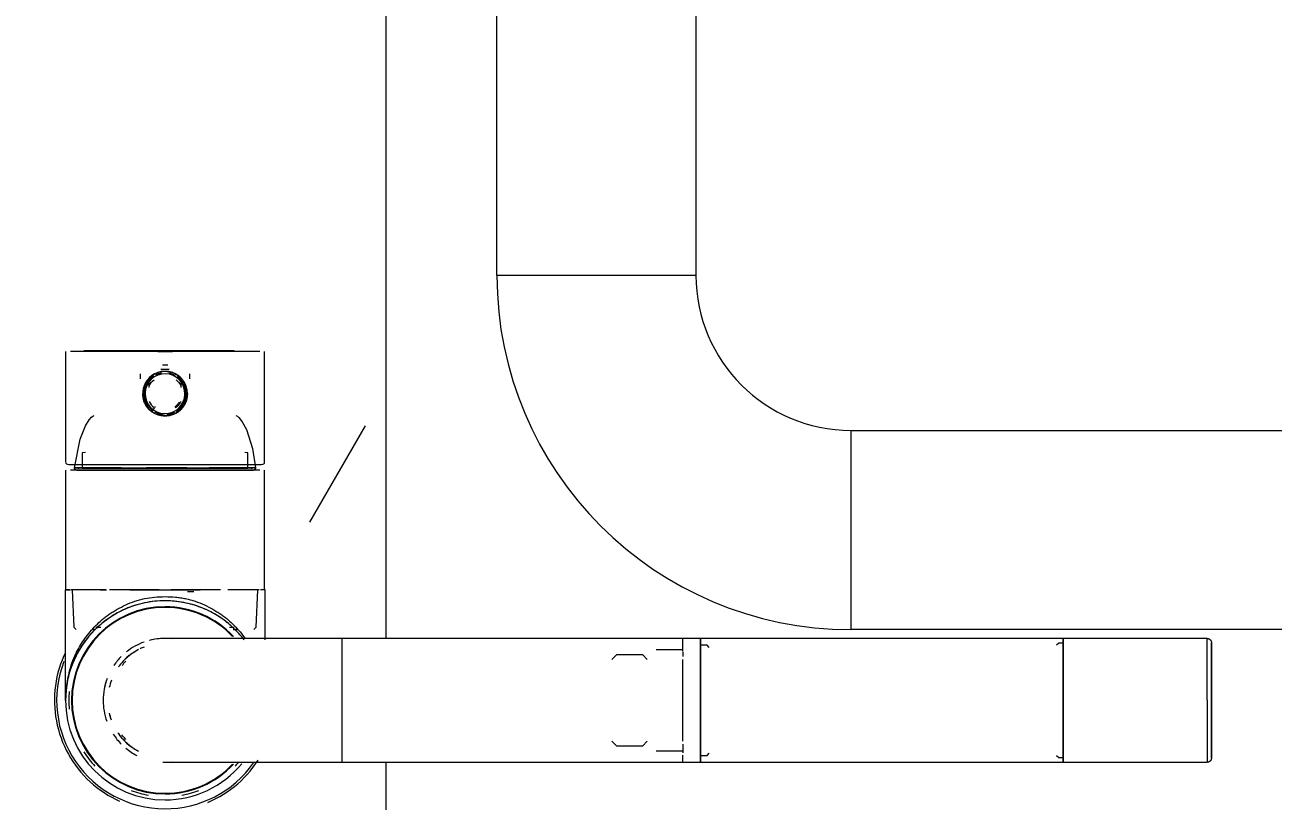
# Model space of a CAD drawing. Header units: millimetres. Extents: x -11245 to 8231, y -22520 to -3800.
# Drawn here: x -6986.3 to -6704.2, y -15247.4 to -15072 of the extents above; entities that cross this region are included whole.
import ezdxf

# ---------------------------------------------------------------- set-up
doc = ezdxf.new("R2010")
doc.units = ezdxf.units.MM
for name, color, linetype, lineweight in [('A-ANNO-DIMS', 211, 'Continuous', 9), ('A-ANNO-DIMS-75', 211, 'Continuous', 9), ('G-IMPT', 8, 'Continuous', 9), ('I-FURN', 30, 'Continuous', 9)]:
    doc.layers.add(name, color=color, linetype=linetype, lineweight=lineweight)
doc.styles.add('@Arial Unicode MS', font='ARIALUNI.TTF', dxfattribs={"height": 150})
doc.dimstyles.new('CRT_-__Metros_-_Linha_de_chamada_3_5_mm', dxfattribs={"dimscale": 304.8, "dimtxt": 150.876728, "dimasz": 0.492126, "dimexe": 0.246063, "dimexo": 0.0625, "dimgap": 0.123031, "dimtad": 1, "dimlfac": 0.001, "dimrnd": 0.01, "dimzin": 0, "dimdsep": 46, "dimtxsty": '@Arial Unicode MS', "dimblk1": 'OBLIQUE', "dimblk2": 'OBLIQUE', "dimsah": 1, "dimcen": 0.09, "dimdle": 0.246063, "dimazin": 0, "dimtfac": 1, "dimtdec": 4, "dimtix": 1, "dimtmove": 0, "dimatfit": 3, "dimfxl": 1.476378, "dimfxlon": 1, "dimtvp": 1, "dimtolj": 1, "dimtzin": 0, "dimarcsym": 2})

# ---------------------------------------------------------------- blocks, each defined once
blk = doc.blocks.new('DIMBLOCK81-PONTOS ELÉTRICOS TÉRREO')
at = {"layer": 'A-ANNO-DIMS-75', "lineweight": 18}
for p, q in [((-6312.04, -13529.65), (-6387.04, -13454.65)), ((-6312.04, -13529.65), (-6237.04, -13604.65)), ((-6312.04, -16579.65), (-6387.04, -16504.65)), ((-6312.04, -16579.65), (-6237.04, -16654.65))]:
    blk.add_line(p, q, dxfattribs=at)
at = {"layer": 'A-ANNO-DIMS-75'}
for p, q in [((-6762.04, -13529.65), (-6237.04, -13529.65)), ((-6312.04, -13529.65), (-6762.04, -13529.65)), ((-6312.04, -16654.65), (-6312.04, -13529.65)), ((-6762.04, -16579.65), (-6237.04, -16579.65)), ((-6312.04, -16579.65), (-6762.04, -16579.65))]:
    blk.add_line(p, q, dxfattribs=at)
at = {"layer": 'A-ANNO-DIMS-75', "color": 0, "insert": (-6544.25, -15257.57), "char_height": 150, "width": 487.0121, "attachment_point": 1, "rotation": 90, "line_spacing_factor": 1.117605, "style": '@Arial Unicode MS'}
blk.add_mtext('3,05', dxfattribs=at)
blk = doc.blocks.new('_Oblique')
at = {"color": 0, "linetype": 'ByBlock', "lineweight": -2}
blk.add_line((-0.5, -0.5), (0.5, 0.5), dxfattribs=at)

msp = doc.modelspace()

# ---------------------------------------------------------------- hatches: boundary and pattern name
at = {"layer": 'I-FURN'}
h = msp.add_hatch(dxfattribs=at)
h.set_pattern_fill('FP_1', color=256, style=0, pattern_type=2)
h.set_pattern_definition([(0, (0, 0), (609.6, 152.4), [25.146, -432.054, 25.146, -432.054, -2438.4]), (0, (0, 0), (609.6, 152.4), [-914.4, 25.146, -889.254, 25.146, -432.054, -1066.8]), (0, (0, 0), (609.6, 152.4), [-2286, 25.146, -279.654, 25.146, -736.854]), (120, (228.6, 76.2), (-436.7823, 451.7291), [25.146, -432.054, 25.146, -432.054, -2438.4]), (120, (228.6, 76.2), (-436.7823, 451.7291), [-914.4, 25.146, -889.254, 25.146, -432.054, -1066.8]), (120, (228.6, 76.2), (-436.7823, 451.7291), [-2286, 25.146, -279.654, 25.146, -736.854]), (240, (304.8, 381), (-172.8177, -604.1291), [25.146, -432.054, 25.146, -432.054, -2438.4]), (240, (304.8, 381), (-172.8177, -604.1291), [-914.4, 25.146, -889.254, 25.146, -432.054, -1066.8]), (240, (304.8, 381), (-172.8177, -604.1291), [-2286, 25.146, -279.654, 25.146, -736.854])])
h.paths.add_polyline_path([(-5214.62, -16539.45), (-5064.62, -16539.45), (-5064.62, -15979.651), (-6464.62, -15979.651), (-6464.62, -14479.651), (-6068.766, -14479.651), (-6068.766, -14179.651), (-6028.766, -14179.651), (-6028.766, -14479.651), (-4834.482, -14479.651), (-4834.482, -14389.651), (-5445.216, -14389.651), (-5445.216, -13879.651), (-4584.024, -13879.651), (-4584.024, -14389.651), (-4794.482, -14389.651), (-4794.482, -14479.651), (-3607.194, -14479.651), (-3607.194, -14179.651), (-3567.194, -14179.651), (-3567.194, -14479.651), (-3564.62, -14479.651), (-3564.62, -13779.651), (-7054.62, -13780.354), (-7054.62, -16539.45), (-5404.867, -16539.45)])
h.paths.add_polyline_path([(-5214.62, -16467.151), (-5214.62, -16317.151), (-5128.018, -16467.151)])
h.paths.add_polyline_path([(-6817.14, -16467.151), (-6864.62, -16467.151), (-6864.62, -16317.151), (-6778.018, -16467.151)])
h.paths.add_polyline_path([(-5128.018, -16317.151), (-5214.62, -16317.151), (-5214.62, -16167.151)])
h.paths.add_polyline_path([(-6778.018, -16317.151), (-6864.62, -16317.151), (-6864.62, -16167.151), (-6786.84, -16301.87)])
h.paths.add_polyline_path([(-6564.62, -15674.651), (-6854.62, -15674.651), (-6867.561, -15672.947), (-6879.62, -15667.952), (-6889.975, -15660.006), (-6897.921, -15649.651), (-6902.916, -15637.592), (-6904.62, -15624.651), (-6905.407, -15238.637), (-6938.727, -15239.181), (-6942.756, -15243.296), (-6954.62, -15247.151), (-6968.639, -15241.761), (-6976.019, -15231.604), (-6976.82, -15222.718), (-6977.124, -15224.651), (-6976.533, -15199.651), (-6976.019, -15199.651), (-6976.019, -15172.651), (-6933.221, -15172.651), (-6932.421, -15199.651), (-6931.814, -15210.998), (-6904.62, -15210.651), (-6904.62, -14834.651), (-6902.916, -14821.71), (-6897.921, -14809.651), (-6889.975, -14799.295), (-6879.62, -14791.35), (-6867.561, -14786.354), (-6854.62, -14784.651), (-6564.62, -14784.651), (-6551.679, -14786.354), (-6539.62, -14791.35), (-6529.265, -14799.295), (-6521.319, -14809.651), (-6516.324, -14821.71), (-6514.62, -14834.741), (-6514.62, -15624.651), (-6516.324, -15637.592), (-6521.319, -15649.651), (-6529.265, -15660.006), (-6539.62, -15667.952), (-6552.339, -15673.034)])
h.paths.add_polyline_path([(-6959.169, -15172.191), (-6976.351, -15171.351), (-6977.12, -15170.802), (-6976.019, -15145.851), (-6933.199, -15146.345), (-6932.889, -15171.351), (-6958.868, -15172.191)])
h.paths.add_polyline_path([(-6960.863, -15148.099), (-6960.829, -15147.851), (-6960.904, -15147.851)])
h.paths.add_polyline_path([(-6954.909, -15147.851), (-6954.535, -15147.224), (-6954.705, -15147.224)])
h.paths.add_polyline_path([(-6954.62, -15146.963), (-6954.35, -15145.851), (-6955.361, -15146.465)])
h.paths.add_polyline_path([(-3864.62, -14042.151), (-3951.223, -13892.151), (-3864.62, -13892.151)])
h.paths.add_polyline_path([(-3864.62, -14192.151), (-3951.223, -14042.151), (-3864.62, -14042.151), (-3864.62, -14179.651)])
h.paths.add_polyline_path([(-6164.62, -14042.151), (-6251.223, -13892.151), (-6164.62, -13892.151)])
h.paths.add_polyline_path([(-6164.62, -14192.151), (-6251.223, -14042.151), (-6164.62, -14042.151)])

# ---------------------------------------------------------------- linework, layer by layer
at = {"layer": 'G-IMPT'}
for p, q in [((-6879.62, -15128.651), (-6879.62, -14888.651)), ((-6834.62, -14888.651), (-6834.62, -15128.651)), ((-6834.62, -15128.651), (-6879.62, -15128.651)), ((-6977.12, -15145.851), (-6977.12, -15170.779)), ((-6954.62, -15145.851), (-6976.019, -15145.851)), ((-6972.973, -15145.651), (-6972.973, -15145.851)), ((-6972.973, -15145.851), (-6972.973, -15145.651)), ((-6972.973, -15145.851), (-6972.973, -15145.651)), ((-6971.485, -15145.851), (-6971.485, -15145.651)), ((-6940.462, -15145.651), (-6971.485, -15145.651)), ((-6956.273, -15145.851), (-6952.967, -15145.851)), ((-6933.221, -15145.851), (-6954.62, -15145.851)), ((-6940.462, -15145.651), (-6940.462, -15145.851)), ((-6938.973, -15145.851), (-6938.973, -15145.651)), ((-6938.973, -15145.851), (-6938.973, -15145.651)), ((-6938.973, -15145.851), (-6938.973, -15145.651)), ((-6932.12, -15170.779), (-6932.12, -15145.851)), ((-6955.559, -15149.851), (-6953.68, -15149.851)), ((-6955.234, -15148.851), (-6954.006, -15148.851)), ((-6960.22, -15150.869), (-6960.215, -15152.036)), ((-6959.22, -15154.884), (-6959.22, -15153.304)), ((-6958.311, -15151.944), (-6958.296, -15153.977)), ((-6950.944, -15153.977), (-6950.929, -15151.945)), ((-6950.02, -15154.884), (-6950.02, -15153.304)), ((-6949.025, -15152.036), (-6949.021, -15150.871)), ((-6959.22, -15157.398), (-6959.22, -15155.663)), ((-6950.02, -15157.397), (-6950.02, -15155.663)), ((-6957.706, -15159.551), (-6957.021, -15158.571)), ((-6956.57, -15159.985), (-6955.036, -15159.985)), ((-6954.204, -15159.985), (-6952.67, -15159.985)), ((-6799.62, -15163.651), (-6619.62, -15163.651)), ((-6799.62, -15163.651), (-6799.62, -15208.651)), ((-6972.62, -15168.651), (-6973.32, -15168.691)), ((-6973.32, -15168.691), (-6973.32, -15172.191)), ((-6935.92, -15168.691), (-6936.601, -15168.652)), ((-6935.92, -15172.191), (-6935.92, -15168.691)), ((-6977.12, -15172.651), (-6977.12, -15199.651)), ((-6976.351, -15171.351), (-6954.62, -15171.351)), ((-6954.62, -15172.651), (-6976.019, -15172.651)), ((-6974.302, -15171.351), (-6970.246, -15171.351)), ((-6973.32, -15172.191), (-6954.62, -15172.191)), ((-6965.31, -15171.351), (-6957.767, -15171.351)), ((-6954.62, -15171.351), (-6932.889, -15171.351)), ((-6954.62, -15172.191), (-6935.92, -15172.191)), ((-6933.221, -15172.651), (-6954.62, -15172.651)), ((-6951.473, -15171.351), (-6943.932, -15171.351)), ((-6938.995, -15171.351), (-6934.939, -15171.351)), ((-6932.12, -15199.651), (-6932.12, -15172.651)), ((-6977.22, -15199.651), (-6977.22, -15224.651)), ((-6976.164, -15199.651), (-6977.22, -15199.651)), ((-6977.12, -15199.651), (-6976.019, -15199.651)), ((-6975.62, -15199.651), (-6975.242, -15208.151)), ((-6969.275, -15199.651), (-6967.845, -15199.651)), ((-6962.55, -15199.651), (-6954.62, -15199.651)), ((-6954.62, -15199.651), (-6946.669, -15199.651)), ((-6933.998, -15208.151), (-6933.62, -15199.651)), ((-6932.02, -15199.651), (-6933.071, -15199.651)), ((-6932.02, -15211.003), (-6932.02, -15199.651)), ((-6975.242, -15208.151), (-6974.72, -15208.651)), ((-6970.513, -15208.651), (-6971.079, -15208.651)), ((-6971.079, -15208.651), (-6970.513, -15208.651)), ((-6939.227, -15208.651), (-6938.338, -15208.651)), ((-6938.34, -15208.651), (-6939.214, -15208.651)), ((-6938.727, -15208.651), (-6938.161, -15208.651)), ((-6938.161, -15208.651), (-6938.727, -15208.651)), ((-6934.52, -15208.651), (-6933.998, -15208.151)), ((-6619.62, -15208.651), (-6799.62, -15208.651)), ((-6837.62, -15210.651), (-6914.62, -15210.651)), ((-6914.62, -15210.907), (-6914.62, -15210.651)), ((-6914.62, -15224.651), (-6914.62, -15210.92)), ((-6833.62, -15210.651), (-6837.62, -15210.651)), ((-6837.62, -15213.568), (-6837.62, -15210.651)), ((-6751.62, -15210.651), (-6833.62, -15210.651)), ((-6833.62, -15210.651), (-6833.62, -15238.651)), ((-6833.62, -15238.651), (-6833.62, -15210.651)), ((-6832.12, -15212.201), (-6833.62, -15212.201)), ((-6831.62, -15212.701), (-6832.12, -15212.201)), ((-6752.62, -15211.701), (-6753.12, -15212.201)), ((-6751.62, -15211.701), (-6752.62, -15211.701)), ((-6719.12, -15210.651), (-6751.62, -15210.651)), ((-6751.62, -15210.651), (-6751.62, -15224.651)), ((-6751.62, -15238.651), (-6751.62, -15210.651)), ((-6719.12, -15224.61), (-6719.12, -15210.651)), ((-6852.62, -15214.401), (-6853.62, -15215.401)), ((-6846.62, -15214.401), (-6852.62, -15214.401)), ((-6845.62, -15215.401), (-6846.62, -15214.401)), ((-6837.62, -15213.251), (-6843.62, -15213.251)), ((-6837.62, -15213.711), (-6837.62, -15214.751)), ((-6837.62, -15224.651), (-6837.62, -15215.396)), ((-6977.22, -15224.651), (-6977.196, -15224.651)), ((-6977.22, -15224.651), (-6977.195, -15224.651)), ((-6914.62, -15238.651), (-6914.62, -15224.651)), ((-6837.62, -15233.906), (-6837.62, -15224.651)), ((-6751.62, -15224.651), (-6751.62, -15238.651)), ((-6719.12, -15224.61), (-6719.12, -15234.514)), ((-6718.12, -15224.726), (-6718.12, -15224.575)), ((-6718.12, -15224.575), (-6718.12, -15224.726)), ((-6853.62, -15233.901), (-6852.62, -15234.901)), ((-6852.62, -15234.901), (-6846.62, -15234.901)), ((-6846.62, -15234.901), (-6845.62, -15233.901)), ((-6837.62, -15234.55), (-6837.62, -15236.485)), ((-6719.12, -15234.568), (-6719.12, -15238.651)), ((-6843.62, -15236.051), (-6837.62, -15236.051)), ((-6837.62, -15238.651), (-6837.62, -15237.02)), ((-6833.62, -15237.101), (-6832.12, -15237.101)), ((-6832.12, -15237.101), (-6831.62, -15236.601)), ((-6753.12, -15237.101), (-6752.62, -15237.601)), ((-6752.62, -15237.601), (-6751.62, -15237.601)), ((-6914.62, -15238.651), (-6837.62, -15238.651)), ((-6837.62, -15238.651), (-6833.62, -15238.651)), ((-6833.62, -15238.651), (-6751.62, -15238.651)), ((-6751.62, -15238.651), (-6719.12, -15238.651))]:
    msp.add_line(p, q, dxfattribs=at)
at = {"layer": 'G-IMPT', "flags": 128}
for points in [[(-6954.56, -15150.351), (-6954.76, -15150.353), (-6954.96, -15150.362), (-6955.159, -15150.38), (-6955.358, -15150.405), (-6955.555, -15150.439), (-6955.75, -15150.48), (-6955.944, -15150.529), (-6956.136, -15150.586), (-6956.325, -15150.651), (-6956.512, -15150.723), (-6956.696, -15150.802), (-6956.876, -15150.889), (-6957.052, -15150.982), (-6957.225, -15151.083), (-6957.394, -15151.191), (-6957.558, -15151.305), (-6957.717, -15151.426), (-6957.872, -15151.553), (-6958.021, -15151.686), (-6958.165, -15151.825), (-6958.303, -15151.969), (-6958.435, -15152.119), (-6958.562, -15152.274), (-6958.681, -15152.434), (-6958.795, -15152.599), (-6958.902, -15152.768), (-6959.001, -15152.942), (-6959.094, -15153.119), (-6959.18, -15153.299), (-6959.258, -15153.483), (-6959.329, -15153.67), (-6959.393, -15153.86), (-6959.448, -15154.052), (-6959.497, -15154.246), (-6959.537, -15154.442), (-6959.569, -15154.639), (-6959.594, -15154.838), (-6959.61, -15155.037), (-6959.619, -15155.237), (-6959.619, -15155.437), (-6959.612, -15155.637), (-6959.596, -15155.836), (-6959.573, -15156.035), (-6959.542, -15156.232), (-6959.503, -15156.429), (-6959.456, -15156.623), (-6959.401, -15156.815), (-6959.338, -15157.005), (-6959.268, -15157.193), (-6959.191, -15157.377), (-6959.106, -15157.558), (-6959.015, -15157.736), (-6958.916, -15157.91), (-6958.81, -15158.079), (-6958.697, -15158.245), (-6958.578, -15158.406), (-6958.453, -15158.561), (-6958.322, -15158.712), (-6958.184, -15158.857), (-6958.041, -15158.997), (-6957.893, -15159.131), (-6957.739, -15159.259), (-6957.58, -15159.38), (-6957.417, -15159.496), (-6957.249, -15159.604), (-6957.076, -15159.706), (-6956.9, -15159.801), (-6956.721, -15159.888), (-6956.537, -15159.969), (-6956.351, -15160.042), (-6956.162, -15160.107), (-6955.971, -15160.165), (-6955.777, -15160.215), (-6955.582, -15160.257), (-6955.385, -15160.292), (-6955.187, -15160.319), (-6954.987, -15160.337), (-6954.788, -15160.348), (-6954.74, -15160.349)], [(-6954.68, -15160.35), (-6954.48, -15160.349), (-6954.28, -15160.339), (-6954.081, -15160.322), (-6953.883, -15160.296), (-6953.685, -15160.263), (-6953.49, -15160.221), (-6953.296, -15160.172), (-6953.104, -15160.115), (-6952.915, -15160.051), (-6952.728, -15159.979), (-6952.545, -15159.9), (-6952.364, -15159.813), (-6952.188, -15159.719), (-6952.015, -15159.618), (-6951.846, -15159.511), (-6951.682, -15159.397), (-6951.523, -15159.276), (-6951.368, -15159.149), (-6951.219, -15159.016), (-6951.075, -15158.877), (-6950.937, -15158.732), (-6950.805, -15158.582), (-6950.679, -15158.427), (-6950.559, -15158.267), (-6950.445, -15158.102), (-6950.339, -15157.933), (-6950.239, -15157.76), (-6950.146, -15157.583), (-6950.06, -15157.402), (-6949.982, -15157.218), (-6949.911, -15157.031), (-6949.847, -15156.841), (-6949.792, -15156.649), (-6949.744, -15156.455), (-6949.703, -15156.259), (-6949.671, -15156.062), (-6949.646, -15155.864), (-6949.63, -15155.664), (-6949.621, -15155.464), (-6949.621, -15155.265), (-6949.628, -15155.065), (-6949.644, -15154.865), (-6949.667, -15154.667), (-6949.698, -15154.469), (-6949.738, -15154.273), (-6949.785, -15154.079), (-6949.839, -15153.886), (-6949.902, -15153.696), (-6949.972, -15153.509), (-6950.049, -15153.325), (-6950.134, -15153.143), (-6950.226, -15152.966), (-6950.324, -15152.792), (-6950.43, -15152.622), (-6950.543, -15152.457), (-6950.662, -15152.296), (-6950.787, -15152.14), (-6950.918, -15151.989), (-6951.056, -15151.844), (-6951.199, -15151.704), (-6951.347, -15151.571), (-6951.501, -15151.443), (-6951.66, -15151.321), (-6951.824, -15151.206), (-6951.992, -15151.097), (-6952.164, -15150.996), (-6952.34, -15150.901), (-6952.52, -15150.813), (-6952.703, -15150.733), (-6952.889, -15150.66), (-6953.078, -15150.595), (-6953.269, -15150.537), (-6953.463, -15150.487), (-6953.658, -15150.444), (-6953.855, -15150.41), (-6954.054, -15150.383), (-6954.253, -15150.364), (-6954.452, -15150.354), (-6954.501, -15150.352)], [(-6956.918, -15158.253), (-6956.95, -15158.418), (-6957.021, -15158.57)], [(-6975.07, -15172.104), (-6973.837, -15165.665), (-6972.616, -15162.63), (-6971.748, -15161.273), (-6971.223, -15160.661), (-6970.912, -15160.41), (-6970.62, -15160.251)], [(-6938.62, -15160.251), (-6938.258, -15160.459), (-6937.916, -15160.763), (-6937.199, -15161.683), (-6936.208, -15163.473), (-6934.848, -15167.775), (-6934.17, -15172.104)], [(-6974.572, -15172.651), (-6974.592, -15172.65), (-6974.612, -15172.649), (-6974.632, -15172.647), (-6974.652, -15172.644), (-6974.671, -15172.641), (-6974.691, -15172.636), (-6974.71, -15172.631), (-6974.729, -15172.625), (-6974.748, -15172.619), (-6974.767, -15172.611), (-6974.785, -15172.603), (-6974.803, -15172.594), (-6974.82, -15172.585), (-6974.838, -15172.574), (-6974.854, -15172.563), (-6974.871, -15172.552), (-6974.886, -15172.54), (-6974.902, -15172.527), (-6974.916, -15172.513), (-6974.931, -15172.499), (-6974.944, -15172.485), (-6974.957, -15172.469), (-6974.97, -15172.454), (-6974.982, -15172.438), (-6974.993, -15172.421), (-6975.003, -15172.404), (-6975.013, -15172.386), (-6975.022, -15172.369), (-6975.03, -15172.35), (-6975.038, -15172.332), (-6975.045, -15172.313), (-6975.051, -15172.294), (-6975.056, -15172.275), (-6975.061, -15172.255), (-6975.065, -15172.236), (-6975.068, -15172.216), (-6975.07, -15172.196), (-6975.071, -15172.176), (-6975.072, -15172.156), (-6975.072, -15172.136), (-6975.071, -15172.116), (-6975.07, -15172.104)], [(-6974.572, -15172.651), (-6974.556, -15172.651), (-6974.508, -15172.651), (-6974.429, -15172.651), (-6974.317, -15172.651), (-6974.174, -15172.651), (-6974, -15172.651), (-6973.795, -15172.651), (-6973.559, -15172.651), (-6973.293, -15172.651), (-6972.997, -15172.651), (-6972.672, -15172.651), (-6972.317, -15172.651), (-6971.935, -15172.651), (-6971.524, -15172.651), (-6971.087, -15172.651), (-6970.623, -15172.651), (-6970.134, -15172.651), (-6969.62, -15172.651), (-6969.082, -15172.651), (-6968.521, -15172.651), (-6967.937, -15172.651), (-6967.332, -15172.651), (-6966.707, -15172.651), (-6966.063, -15172.651), (-6965.4, -15172.651), (-6964.72, -15172.651), (-6964.024, -15172.651), (-6963.313, -15172.651), (-6962.588, -15172.651), (-6961.85, -15172.651), (-6961.1, -15172.651), (-6960.341, -15172.651), (-6959.572, -15172.651), (-6958.795, -15172.651), (-6958.011, -15172.651), (-6957.222, -15172.651), (-6956.429, -15172.651), (-6955.633, -15172.651), (-6954.835, -15172.651), (-6954.62, -15172.651)], [(-6973.948, -15172.651), (-6974.13, -15172.651), (-6974.282, -15172.651), (-6974.402, -15172.651), (-6974.49, -15172.651), (-6974.546, -15172.651), (-6974.571, -15172.651)], [(-6954.62, -15172.651), (-6953.822, -15172.651), (-6953.026, -15172.651), (-6952.232, -15172.651), (-6951.441, -15172.651), (-6950.656, -15172.651), (-6949.877, -15172.651), (-6949.106, -15172.651), (-6948.344, -15172.651), (-6947.592, -15172.651), (-6946.85, -15172.651), (-6946.122, -15172.651), (-6945.407, -15172.651), (-6944.706, -15172.651), (-6944.022, -15172.651), (-6943.354, -15172.651), (-6942.705, -15172.651), (-6942.074, -15172.651), (-6941.464, -15172.651), (-6940.875, -15172.651), (-6940.307, -15172.651), (-6939.763, -15172.651), (-6939.242, -15172.651), (-6938.746, -15172.651), (-6938.276, -15172.651), (-6937.831, -15172.651), (-6937.413, -15172.651), (-6937.023, -15172.651), (-6936.661, -15172.651), (-6936.328, -15172.651), (-6936.024, -15172.651), (-6935.75, -15172.651), (-6935.506, -15172.651), (-6935.292, -15172.651), (-6935.11, -15172.651), (-6934.958, -15172.651), (-6934.839, -15172.651), (-6934.75, -15172.651), (-6934.694, -15172.651), (-6934.669, -15172.651)], [(-6934.668, -15172.651), (-6934.684, -15172.651), (-6934.732, -15172.651), (-6934.812, -15172.651), (-6934.923, -15172.651), (-6935.066, -15172.651), (-6935.24, -15172.651)], [(-6934.17, -15172.104), (-6934.169, -15172.124), (-6934.168, -15172.144), (-6934.168, -15172.164), (-6934.169, -15172.184), (-6934.171, -15172.204), (-6934.174, -15172.224), (-6934.177, -15172.244), (-6934.181, -15172.263), (-6934.186, -15172.283), (-6934.191, -15172.302), (-6934.198, -15172.321), (-6934.205, -15172.339), (-6934.213, -15172.358), (-6934.222, -15172.376), (-6934.231, -15172.393), (-6934.241, -15172.411), (-6934.252, -15172.428), (-6934.263, -15172.444), (-6934.275, -15172.46), (-6934.288, -15172.475), (-6934.301, -15172.49), (-6934.315, -15172.505), (-6934.329, -15172.519), (-6934.344, -15172.532), (-6934.36, -15172.545), (-6934.376, -15172.557), (-6934.392, -15172.568), (-6934.409, -15172.579), (-6934.427, -15172.589), (-6934.444, -15172.598), (-6934.462, -15172.606), (-6934.481, -15172.614), (-6934.499, -15172.621), (-6934.518, -15172.628), (-6934.538, -15172.633), (-6934.557, -15172.638), (-6934.577, -15172.642), (-6934.596, -15172.646), (-6934.616, -15172.648), (-6934.636, -15172.65), (-6934.656, -15172.651), (-6934.668, -15172.651)], [(-6977.22, -15199.651), (-6977.22, -15205.901), (-6977.22, -15212.151), (-6977.22, -15218.401), (-6977.22, -15224.651)], [(-6968.035, -15199.651), (-6971.922, -15199.651), (-6975.861, -15199.651)], [(-6955.969, -15199.651), (-6958.527, -15199.651), (-6965.876, -15199.651), (-6967.163, -15199.651)], [(-6942.068, -15199.651), (-6943.34, -15199.651), (-6950.697, -15199.651), (-6953.269, -15199.651)], [(-6933.387, -15199.651), (-6937.31, -15199.651), (-6940.433, -15199.651)], [(-6932.02, -15211.003), (-6932.02, -15205.901), (-6932.02, -15199.651)], [(-6938.508, -15210.651), (-6939.772, -15210.651), (-6940.995, -15210.651), (-6942.177, -15210.651), (-6943.314, -15210.651), (-6944.406, -15210.651), (-6945.45, -15210.651), (-6946.444, -15210.651), (-6947.388, -15210.651), (-6948.279, -15210.651), (-6949.116, -15210.651), (-6949.898, -15210.651), (-6950.624, -15210.651), (-6951.292, -15210.651), (-6951.902, -15210.651), (-6952.451, -15210.651), (-6952.941, -15210.651), (-6953.369, -15210.651), (-6953.735, -15210.651), (-6954.038, -15210.651), (-6954.278, -15210.651), (-6954.455, -15210.651), (-6954.568, -15210.651), (-6954.618, -15210.651), (-6954.62, -15210.651)], [(-6914.62, -15210.651), (-6916.22, -15210.651), (-6917.817, -15210.651), (-6919.409, -15210.651), (-6920.993, -15210.651), (-6922.567, -15210.651), (-6924.128, -15210.651), (-6925.674, -15210.651), (-6927.203, -15210.651), (-6928.711, -15210.651), (-6930.197, -15210.651), (-6931.658, -15210.651), (-6933.091, -15210.651), (-6934.495, -15210.651), (-6935.868, -15210.651), (-6937.206, -15210.651), (-6938.508, -15210.651)], [(-6719.12, -15210.651), (-6719.08, -15210.652), (-6719.04, -15210.654), (-6719, -15210.658), (-6718.961, -15210.664), (-6718.921, -15210.671), (-6718.882, -15210.679), (-6718.844, -15210.69), (-6718.805, -15210.702), (-6718.768, -15210.715), (-6718.731, -15210.73), (-6718.694, -15210.746), (-6718.658, -15210.764), (-6718.623, -15210.783), (-6718.589, -15210.804), (-6718.555, -15210.825), (-6718.523, -15210.849), (-6718.491, -15210.873), (-6718.461, -15210.899), (-6718.431, -15210.926), (-6718.403, -15210.954), (-6718.375, -15210.983), (-6718.349, -15211.014), (-6718.324, -15211.045), (-6718.301, -15211.077), (-6718.279, -15211.11), (-6718.258, -15211.145), (-6718.238, -15211.179), (-6718.22, -15211.215), (-6718.203, -15211.251), (-6718.188, -15211.288), (-6718.174, -15211.326), (-6718.162, -15211.364), (-6718.151, -15211.403), (-6718.142, -15211.442), (-6718.135, -15211.481), (-6718.129, -15211.52), (-6718.124, -15211.56), (-6718.121, -15211.6), (-6718.12, -15211.64), (-6718.12, -15211.651)], [(-6718.12, -15224.575), (-6718.12, -15224.056), (-6718.12, -15223.537), (-6718.12, -15223.02), (-6718.12, -15222.505), (-6718.12, -15221.994), (-6718.12, -15221.487), (-6718.12, -15220.986), (-6718.12, -15220.49), (-6718.12, -15220.001), (-6718.12, -15219.519), (-6718.12, -15219.045), (-6718.12, -15218.581), (-6718.12, -15218.126), (-6718.12, -15217.682), (-6718.12, -15217.248), (-6718.12, -15216.827), (-6718.12, -15216.418), (-6718.12, -15216.022), (-6718.12, -15215.64), (-6718.12, -15215.273), (-6718.12, -15214.92), (-6718.12, -15214.583), (-6718.12, -15214.262), (-6718.12, -15213.958), (-6718.12, -15213.671), (-6718.12, -15213.402), (-6718.12, -15213.15), (-6718.12, -15212.917), (-6718.12, -15212.702), (-6718.12, -15212.507), (-6718.12, -15212.331), (-6718.12, -15212.175), (-6718.12, -15212.039), (-6718.12, -15211.923), (-6718.12, -15211.827), (-6718.12, -15211.752), (-6718.12, -15211.698), (-6718.12, -15211.664), (-6718.12, -15211.651)], [(-6718.12, -15211.651), (-6718.12, -15211.661), (-6718.12, -15211.692), (-6718.12, -15211.744), (-6718.12, -15211.817), (-6718.12, -15211.91), (-6718.12, -15212.023), (-6718.12, -15212.157), (-6718.12, -15212.311), (-6718.12, -15212.484), (-6718.12, -15212.677), (-6718.12, -15212.889), (-6718.12, -15213.12), (-6718.12, -15213.369), (-6718.12, -15213.636), (-6718.12, -15213.921), (-6718.12, -15214.224), (-6718.12, -15214.542), (-6718.12, -15214.877), (-6718.12, -15215.228), (-6718.12, -15215.594), (-6718.12, -15215.974), (-6718.12, -15216.368), (-6718.12, -15216.775), (-6718.12, -15217.195), (-6718.12, -15217.627), (-6718.12, -15218.07), (-6718.12, -15218.524), (-6718.12, -15218.987), (-6718.12, -15219.459), (-6718.12, -15219.94), (-6718.12, -15220.428), (-6718.12, -15220.923), (-6718.12, -15221.424), (-6718.12, -15221.931), (-6718.12, -15222.441), (-6718.12, -15222.955), (-6718.12, -15223.472), (-6718.12, -15223.991), (-6718.12, -15224.51), (-6718.12, -15224.726)], [(-6977.311, -15214.169), (-6977.518, -15214.617), (-6977.901, -15215.541), (-6978.247, -15216.479), (-6978.555, -15217.431), (-6978.824, -15218.394), (-6979.055, -15219.366), (-6979.247, -15220.348), (-6979.399, -15221.336), (-6979.512, -15222.33), (-6979.585, -15223.327), (-6979.618, -15224.326), (-6979.611, -15225.326), (-6979.564, -15226.325), (-6979.477, -15227.321), (-6979.35, -15228.313), (-6979.184, -15229.299), (-6978.979, -15230.278), (-6978.734, -15231.247), (-6978.451, -15232.206), (-6978.13, -15233.153), (-6977.771, -15234.087), (-6977.375, -15235.005), (-6976.943, -15235.906), (-6976.475, -15236.79), (-6975.972, -15237.654), (-6975.435, -15238.498), (-6974.865, -15239.319), (-6974.262, -15240.117), (-6973.628, -15240.89), (-6972.963, -15241.637), (-6972.269, -15242.357), (-6971.547, -15243.049), (-6970.798, -15243.711), (-6970.022, -15244.343), (-6969.223, -15244.943), (-6968.4, -15245.51), (-6967.554, -15246.045), (-6966.688, -15246.545), (-6965.803, -15247.01), (-6964.9, -15247.439)], [(-6718.12, -15237.651), (-6718.12, -15237.64), (-6718.12, -15237.609), (-6718.12, -15237.557), (-6718.12, -15237.485), (-6718.12, -15237.392), (-6718.12, -15237.278), (-6718.12, -15237.144), (-6718.12, -15236.991), (-6718.12, -15236.817), (-6718.12, -15236.625), (-6718.12, -15236.413), (-6718.12, -15236.182), (-6718.12, -15235.932), (-6718.12, -15235.665), (-6718.12, -15235.38), (-6718.12, -15235.078), (-6718.12, -15234.759), (-6718.12, -15234.424), (-6718.12, -15234.074), (-6718.12, -15233.708), (-6718.12, -15233.328), (-6718.12, -15232.934), (-6718.12, -15232.526), (-6718.12, -15232.107), (-6718.12, -15231.675), (-6718.12, -15231.232), (-6718.12, -15230.778), (-6718.12, -15230.315), (-6718.12, -15229.842), (-6718.12, -15229.361), (-6718.12, -15228.873), (-6718.12, -15228.378), (-6718.12, -15227.877), (-6718.12, -15227.371), (-6718.12, -15226.86), (-6718.12, -15226.346), (-6718.12, -15225.83), (-6718.12, -15225.311), (-6718.12, -15224.791), (-6718.12, -15224.575)], [(-6718.12, -15224.726), (-6718.12, -15225.246), (-6718.12, -15225.765), (-6718.12, -15226.282), (-6718.12, -15226.796), (-6718.12, -15227.307), (-6718.12, -15227.814), (-6718.12, -15228.316), (-6718.12, -15228.812), (-6718.12, -15229.301), (-6718.12, -15229.783), (-6718.12, -15230.256), (-6718.12, -15230.721), (-6718.12, -15231.176), (-6718.12, -15231.62), (-6718.12, -15232.053), (-6718.12, -15232.475), (-6718.12, -15232.884), (-6718.12, -15233.279), (-6718.12, -15233.661), (-6718.12, -15234.029), (-6718.12, -15234.381), (-6718.12, -15234.718), (-6718.12, -15235.039), (-6718.12, -15235.343), (-6718.12, -15235.63), (-6718.12, -15235.9), (-6718.12, -15236.152), (-6718.12, -15236.385), (-6718.12, -15236.599), (-6718.12, -15236.794), (-6718.12, -15236.97), (-6718.12, -15237.126), (-6718.12, -15237.263), (-6718.12, -15237.379), (-6718.12, -15237.474), (-6718.12, -15237.549), (-6718.12, -15237.604), (-6718.12, -15237.638), (-6718.12, -15237.651)], [(-6944.935, -15247.698), (-6944.021, -15247.293), (-6943.124, -15246.851), (-6942.245, -15246.373), (-6941.387, -15245.861), (-6940.549, -15245.315), (-6939.734, -15244.736), (-6938.943, -15244.124), (-6938.177, -15243.482), (-6937.437, -15242.809), (-6936.724, -15242.108), (-6936.04, -15241.378), (-6935.386, -15240.622), (-6934.763, -15239.84), (-6934.172, -15239.033), (-6933.613, -15238.204)], [(-6718.12, -15237.651), (-6718.121, -15237.691), (-6718.123, -15237.731), (-6718.127, -15237.77), (-6718.133, -15237.81), (-6718.14, -15237.849), (-6718.149, -15237.888), (-6718.159, -15237.927), (-6718.171, -15237.965), (-6718.184, -15238.003), (-6718.199, -15238.04), (-6718.215, -15238.077), (-6718.233, -15238.113), (-6718.252, -15238.148), (-6718.273, -15238.182), (-6718.295, -15238.215), (-6718.318, -15238.248), (-6718.342, -15238.28), (-6718.368, -15238.31), (-6718.395, -15238.34), (-6718.423, -15238.368), (-6718.453, -15238.395), (-6718.483, -15238.422), (-6718.514, -15238.446), (-6718.547, -15238.47), (-6718.58, -15238.492), (-6718.614, -15238.513), (-6718.649, -15238.533), (-6718.684, -15238.551), (-6718.721, -15238.568), (-6718.758, -15238.583), (-6718.795, -15238.597), (-6718.833, -15238.609), (-6718.872, -15238.619), (-6718.911, -15238.629), (-6718.95, -15238.636), (-6718.99, -15238.642), (-6719.029, -15238.647), (-6719.069, -15238.649), (-6719.109, -15238.651), (-6719.12, -15238.651)], [(-6954.62, -15238.651), (-6954.588, -15238.651), (-6954.492, -15238.651), (-6954.332, -15238.651), (-6954.109, -15238.651), (-6953.823, -15238.651), (-6953.474, -15238.651), (-6953.062, -15238.651), (-6952.589, -15238.651), (-6952.056, -15238.651), (-6951.463, -15238.651), (-6950.81, -15238.651), (-6950.1, -15238.651), (-6949.333, -15238.651), (-6948.51, -15238.651), (-6947.633, -15238.651), (-6946.704, -15238.651), (-6945.723, -15238.651), (-6944.692, -15238.651), (-6943.614, -15238.651), (-6942.488, -15238.651), (-6941.319, -15238.651), (-6940.106, -15238.651), (-6938.853, -15238.651), (-6937.561, -15238.651), (-6936.232, -15238.651), (-6934.869, -15238.651), (-6933.473, -15238.651), (-6932.047, -15238.651), (-6930.594, -15238.651), (-6929.114, -15238.651), (-6927.612, -15238.651), (-6926.089, -15238.651), (-6924.547, -15238.651), (-6922.99, -15238.651), (-6921.419, -15238.651), (-6919.837, -15238.651), (-6918.247, -15238.651), (-6916.651, -15238.651), (-6915.052, -15238.651), (-6914.62, -15238.651)]]:
    msp.add_lwpolyline(points, dxfattribs=at)
at = {"layer": 'G-IMPT'}
for centre, radius, start, end in [((-6799.62, -15128.651), 80, 180, 270), ((-6799.62, -15128.651), 35, 180, 270), ((-6954.62, -15155.351), 5, 90, 128.57143), ((-6954.62, -15155.351), 4.7, 100, 117.54587), ((-6954.62, -15155.351), 5, 51.42857, 90), ((-6954.62, -15155.351), 4.7, 60, 80), ((-6954.62, -15155.351), 5.05, 118.39174, 180), ((-6954.62, -15155.351), 5, 117.86989, 239.59587), ((-6954.62, -15155.351), 5, 141.42857, 180), ((-6954.62, -15155.351), 4.7, 122.7626, 180), ((-6954.62, -15155.351), 4.5, 88.63075, 268.63075), ((-6954.62, -15155.351), 4.5, 268.63075, 88.63075), ((-6954.62, -15155.351), 5, 298.0825, 59.80998), ((-6954.62, -15155.351), 5.05, 0, 59.71439), ((-6954.62, -15155.351), 4.7, 0, 54.63496), ((-6954.62, -15155.351), 5, 0, 38.57143), ((-6954.62, -15155.351), 5.05, 180, 239.71439), ((-6954.62, -15155.351), 5, 180, 218.57143), ((-6954.62, -15155.351), 4.7, 180, 234.63496), ((-6954.62, -15155.351), 5.05, 298.39174, 0), ((-6954.62, -15155.351), 4.7, 302.7626, 0), ((-6954.62, -15155.351), 5, 321.42857, 0), ((-6954.62, -15155.351), 5, 231.42857, 270), ((-6954.62, -15155.351), 5, 270, 308.57143), ((-6954.62, -15155.351), 4.7, 240, 260), ((-6954.62, -15155.351), 4.7, 280, 297.54587), ((-6954.62, -15224.651), 22.5, 90, 270), ((-6954.62, -15224.651), 21.15, 90, 270), ((-6954.62, -15224.651), 21, 90, 270), ((-6954.62, -15224.651), 22.5, 41.28317, 90), ((-6954.62, -15224.651), 21.15, 42.9309, 90), ((-6954.62, -15224.651), 21, 43.32845, 90), ((-6954.62, -15224.651), 14, 109.88084, 128.60942), ((-6954.62, -15224.651), 14, 109.88084, 128.60942), ((-6954.62, -15224.651), 12.95, 111.47024, 115.71429), ((-6954.62, -15224.651), 14, 83.919, 104.52691), ((-6954.62, -15224.651), 14, 90, 104.52691), ((-6954.62, -15224.651), 14, 83.919, 90), ((-6954.62, -15224.651), 14, 135, 145.82665), ((-6954.62, -15224.651), 14, 135, 145.82665), ((-6954.62, -15224.651), 12.95, 135, 143.05584), ((-6954.62, -15224.651), 13, 128.29784, 132.65262), ((-6954.62, -15224.651), 12.95, 117.46809, 132.57137), ((-6954.62, -15224.651), 24.5, 158.94626, 269.74989), ((-6954.62, -15224.651), 12.95, 141.42857, 144.33658), ((-6954.62, -15224.651), 14, 159.30036, 180), ((-6954.62, -15224.651), 14, 159.30036, 170.12333), ((-6954.62, -15224.651), 12.95, 159.28139, 167.14286), ((-6954.62, -15224.651), 21.75, 174.65346, 180), ((-6954.62, -15224.651), 21.75, 180, 185.35246), ((-6954.62, -15224.651), 14, 180, 199.72151), ((-6954.62, -15224.651), 14, 189.87667, 199.72151), ((-6954.62, -15224.651), 12.95, 192.85714, 199.69835), ((-6954.62, -15224.651), 14, 213.19522, 225), ((-6954.62, -15224.651), 14, 213.19522, 225), ((-6954.62, -15224.651), 12.95, 214.52745, 218.57143), ((-6954.62, -15224.651), 12.95, 216.37818, 225), ((-6954.62, -15224.651), 14, 230.53695, 242.93354), ((-6954.62, -15224.651), 14, 230.53695, 242.93354), ((-6954.62, -15224.651), 13, 227.34738, 231.70216), ((-6954.62, -15224.651), 12.95, 227.41852, 242.52172), ((-6954.62, -15224.651), 21.75, 212.44082, 223.26388), ((-6954.62, -15224.651), 14, 268.0107, 277.32016), ((-6954.62, -15224.651), 14, 268.0107, 270), ((-6954.62, -15224.651), 24.5, 269.74989, 324.7942), ((-6954.62, -15224.651), 14, 270, 277.32016), ((-6954.62, -15224.651), 22.5, 270, 320.40857), ((-6954.62, -15224.651), 21.15, 270, 317.0691), ((-6954.62, -15224.651), 21, 270, 316.67155), ((-6954.62, -15224.651), 21.75, 316.74196, 320), ((-6954.62, -15224.651), 21.75, 249.40729, 260), ((-6954.62, -15224.651), 21.75, 280, 290.60711)]:
    msp.add_arc(centre, radius, start, end, dxfattribs=at)
for points in [[(-6972.973, -15145.651), (-6972.973, -15145.651), (-6972.385, -15145.651), (-6971.485, -15145.651)], [(-6971.485, -15145.651), (-6972.385, -15145.651), (-6972.973, -15145.651), (-6972.973, -15145.651)], [(-6938.973, -15145.651), (-6938.973, -15145.651), (-6939.562, -15145.651), (-6940.462, -15145.651)], [(-6940.462, -15145.651), (-6939.562, -15145.651), (-6938.973, -15145.651), (-6938.973, -15145.651)], [(-6958.224, -15153.615), (-6958.094, -15153.345), (-6957.774, -15152.836), (-6957.348, -15152.41), (-6957.114, -15152.223)], [(-6958.224, -15153.616), (-6957.965, -15153.077), (-6957.582, -15152.597), (-6957.114, -15152.224)], [(-6952.127, -15152.224), (-6951.893, -15152.41), (-6951.466, -15152.835), (-6951.146, -15153.345), (-6951.016, -15153.615)], [(-6952.126, -15152.224), (-6951.892, -15152.41), (-6951.466, -15152.836), (-6951.146, -15153.346), (-6951.016, -15153.616)], [(-6958.224, -15157.086), (-6957.965, -15157.625), (-6957.582, -15158.105), (-6957.114, -15158.478)], [(-6958.224, -15157.086), (-6958.094, -15157.356), (-6957.774, -15157.866), (-6957.348, -15158.292), (-6957.114, -15158.478)], [(-6952.322, -15158.253), (-6952.13, -15158.111), (-6951.772, -15157.787), (-6951.483, -15157.402), (-6951.361, -15157.195)], [(-6952.322, -15158.253), (-6952.318, -15158.309), (-6952.296, -15158.419), (-6952.25, -15158.52), (-6952.22, -15158.569)], [(-6952.127, -15158.478), (-6951.893, -15158.291), (-6951.466, -15157.866), (-6951.146, -15157.356), (-6951.016, -15157.086)], [(-6952.126, -15158.478), (-6951.892, -15158.291), (-6951.466, -15157.865), (-6951.146, -15157.356), (-6951.016, -15157.086)], [(-6954.62, -15160.251), (-6954.982, -15160.251), (-6955.349, -15160.251), (-6955.721, -15160.251)], [(-6954.62, -15160.251), (-6954.261, -15160.251), (-6953.895, -15160.251), (-6953.525, -15160.251)], [(-6977.12, -15170.802), (-6977.11, -15171.166), (-6976.86, -15171.349), (-6976.351, -15171.351)], [(-6954.62, -15172.104), (-6955.955, -15172.104), (-6957.364, -15172.104), (-6958.796, -15172.104)], [(-6949.685, -15172.104), (-6951.378, -15172.104), (-6953.05, -15172.104), (-6954.62, -15172.104)], [(-6932.889, -15171.351), (-6932.38, -15171.349), (-6932.13, -15171.166), (-6932.12, -15170.801)], [(-6948.127, -15200.15), (-6948.586, -15200.15), (-6949.05, -15200.15), (-6949.519, -15200.151)], [(-6970.24, -15208.151), (-6969.899, -15208.151), (-6969.543, -15208.151), (-6969.173, -15208.151)], [(-6940.067, -15208.151), (-6939.697, -15208.151), (-6939.341, -15208.151), (-6939.001, -15208.151)], [(-6964.314, -15216.762), (-6964.051, -15216.438), (-6963.771, -15216.128), (-6963.477, -15215.832)], [(-6966.829, -15220.334), (-6966.977, -15220.752), (-6967.103, -15221.177), (-6967.208, -15221.608)], [(-6963.477, -15233.47), (-6963.801, -15233.145), (-6964.108, -15232.802), (-6964.394, -15232.443)], [(-6964.238, -15233.323), (-6963.263, -15234.402), (-6962.105, -15235.316), (-6960.83, -15236.015)]]:
    msp.add_open_spline(points, degree=3, dxfattribs=at)
for points, knots in [([(-6954.62, -15150.301), (-6954.999, -15150.301), (-6955.756, -15150.386), (-6956.833, -15150.764), (-6957.636, -15151.269), (-6958.198, -15151.772), (-6958.701, -15152.334), (-6959.206, -15153.136), (-6959.584, -15154.213), (-6959.67, -15154.971), (-6959.67, -15155.351)], [0, 0, 0, 0, 0.1428571, 0.2857143, 0.4285714, 0.5, 0.5714286, 0.7142857, 0.8571429, 1, 1, 1, 1]), ([(-6949.57, -15155.351), (-6949.57, -15154.972), (-6949.656, -15154.215), (-6950.034, -15153.138), (-6950.538, -15152.336), (-6951.041, -15151.773), (-6951.603, -15151.27), (-6952.405, -15150.765), (-6953.482, -15150.387), (-6954.241, -15150.301), (-6954.62, -15150.301)], [0, 0, 0, 0, 0.1428571, 0.2857143, 0.4285714, 0.5, 0.5714286, 0.7142857, 0.8571429, 1, 1, 1, 1]), ([(-6954.62, -15160.401), (-6955.391, -15160.398), (-6956.887, -15160.053), (-6958.551, -15158.729), (-6959.476, -15157.05), (-6959.668, -15155.929), (-6959.67, -15155.351)], [0, 0, 0, 0, 0.2857143, 0.5714286, 0.7857143, 1, 1, 1, 1]), ([(-6949.57, -15155.351), (-6949.573, -15156.122), (-6949.918, -15157.618), (-6951.242, -15159.281), (-6952.92, -15160.207), (-6954.043, -15160.399), (-6954.62, -15160.401)], [0, 0, 0, 0, 0.2857143, 0.5714286, 0.7857143, 1, 1, 1, 1]), ([(-6951.911, -15159.012), (-6951.862, -15159.082), (-6951.78, -15159.2), (-6951.703, -15159.307), (-6951.673, -15159.352)], [0.2, 0.2, 0.2, 0.2, 0.3, 0.375, 0.375, 0.375, 0.375]), ([(-6964.571, -15172.104), (-6966.169, -15172.104), (-6968.349, -15172.104), (-6970.737, -15172.104), (-6972.297, -15172.104), (-6973.529, -15172.104), (-6974.395, -15172.104), (-6974.937, -15172.104), (-6975.136, -15172.104), (-6974.937, -15172.104), (-6974.575, -15172.104), (-6974.341, -15172.104)], [-0.83333333, -0.83333333, -0.83333333, -0.83333333, -0.75, -0.70833333, -0.66666667, -0.625, -0.58333333, -0.54166667, -0.5, -0.45833333, -0.41666667, -0.41666667, -0.41666667, -0.41666667]), ([(-6954.62, -15172.191), (-6955.71, -15172.191), (-6957.962, -15172.191), (-6962.551, -15172.191), (-6966.521, -15172.191), (-6969.836, -15172.191), (-6971.821, -15172.191), (-6973.27, -15172.191), (-6974.239, -15172.191), (-6974.485, -15172.191), (-6974.219, -15172.191), (-6974.065, -15172.191)], [0, 0, 0, 0, 0.05555556, 0.11111111, 0.22222222, 0.27777778, 0.33333333, 0.38888889, 0.44444444, 0.51388889, 0.55555556, 0.55555556, 0.55555556, 0.55555556]), ([(-6935.172, -15172.191), (-6934.919, -15172.191), (-6934.714, -15172.191), (-6935.415, -15172.191), (-6936.69, -15172.191), (-6938.175, -15172.191), (-6939.468, -15172.191), (-6940.944, -15172.191), (-6943.182, -15172.191), (-6946.153, -15172.191), (-6950.404, -15172.191), (-6953.253, -15172.191), (-6954.62, -15172.191)], [0.44444444, 0.44444444, 0.44444444, 0.44444444, 0.51388889, 0.58333333, 0.65277778, 0.6875, 0.72222222, 0.75694444, 0.79166667, 0.86111111, 0.93055556, 1, 1, 1, 1]), ([(-6934.571, -15172.104), (-6934.488, -15172.104), (-6934.268, -15172.104), (-6934.104, -15172.104), (-6934.303, -15172.104), (-6934.846, -15172.104), (-6935.711, -15172.104), (-6936.943, -15172.104), (-6938.503, -15172.104), (-6940.891, -15172.104), (-6943.072, -15172.104), (-6944.669, -15172.104)], [-0.56113539, -0.56113539, -0.56113539, -0.56113539, -0.54166667, -0.5, -0.45833333, -0.41666667, -0.375, -0.33333333, -0.29166667, -0.25, -0.16666667, -0.16666667, -0.16666667, -0.16666667]), ([(-6977.124, -15224.651), (-6977.048, -15223.307), (-6976.796, -15220.71), (-6976.03, -15217.08), (-6974.947, -15214.294), (-6973.77, -15212.193), (-6972.741, -15210.68), (-6971.586, -15209.189), (-6970.296, -15207.733), (-6969.097, -15206.598), (-6968.054, -15205.758), (-6967.225, -15205.174), (-6966.352, -15204.618), (-6965.138, -15203.89), (-6963.528, -15203.045), (-6961.806, -15202.343), (-6960.368, -15201.902), (-6958.896, -15201.561), (-6956.984, -15201.293), (-6954.62, -15201.183), (-6952.652, -15201.277), (-6951.109, -15201.462), (-6949.977, -15201.653), (-6948.873, -15201.91), (-6947.435, -15202.35), (-6945.712, -15203.051), (-6944.102, -15203.895), (-6942.889, -15204.621), (-6942.161, -15205.086), (-6941.601, -15205.468), (-6941.056, -15205.867), (-6940.142, -15206.6), (-6938.943, -15207.735), (-6937.654, -15209.191), (-6936.883, -15210.185), (-6936.519, -15210.685)], [0, 0, 0, 0, 0.05555556, 0.11111111, 0.16666667, 0.19444444, 0.22222222, 0.25, 0.27777778, 0.30555556, 0.31944444, 0.33333333, 0.34722222, 0.36111111, 0.38888889, 0.41666667, 0.43055556, 0.44444444, 0.47222222, 0.5, 0.52777778, 0.54166667, 0.55555556, 0.56944444, 0.58333333, 0.61111111, 0.63888889, 0.65277778, 0.66666667, 0.67361111, 0.68055556, 0.69444444, 0.72222222, 0.75, 0.77777778, 0.77777778, 0.77777778, 0.77777778]), ([(-6954.62, -15202.151), (-6956.203, -15202.151), (-6958.527, -15202.401), (-6961.087, -15203.078), (-6962.492, -15203.563), (-6963.508, -15203.971), (-6964.485, -15204.419), (-6965.426, -15204.906), (-6966.328, -15205.427), (-6967.191, -15205.981), (-6968.014, -15206.562), (-6969.056, -15207.371), (-6970.386, -15208.55), (-6971.608, -15209.863), (-6972.558, -15211.053), (-6973.436, -15212.274), (-6974.201, -15213.526), (-6974.867, -15214.817), (-6975.312, -15215.793), (-6975.643, -15216.619), (-6975.854, -15217.205), (-6975.969, -15217.543), (-6976.132, -15218.045), (-6976.351, -15218.79), (-6976.56, -15219.64), (-6976.691, -15220.268), (-6976.76, -15220.641), (-6976.86, -15221.212), (-6977.042, -15222.491), (-6977.12, -15223.765), (-6977.12, -15224.651)], [0, 0, 0, 0, 0.1111111, 0.1666667, 0.1944444, 0.2222222, 0.25, 0.2777778, 0.3055556, 0.3333333, 0.3611111, 0.3888889, 0.4444444, 0.5138889, 0.5486111, 0.5833333, 0.6527778, 0.6875, 0.7222222, 0.7569444, 0.7743056, 0.7829861, 0.7916667, 0.8263889, 0.8611111, 0.8784722, 0.8871528, 0.8958333, 0.9305556, 1, 1, 1, 1]), ([(-6942.089, -15205.963), (-6942.407, -15205.75), (-6943.253, -15205.213), (-6944.709, -15204.421), (-6946.492, -15203.64), (-6948.385, -15203), (-6951.044, -15202.362), (-6953.168, -15202.151), (-6954.62, -15202.151)], [0.66874021, 0.66874021, 0.66874021, 0.66874021, 0.7, 0.75, 0.8, 0.85, 0.9, 1, 1, 1, 1]), ([(-6936.767, -15210.956), (-6937.06, -15210.575), (-6937.711, -15209.78), (-6938.621, -15208.813), (-6939.45, -15208.027), (-6940.107, -15207.45), (-6940.617, -15207.036), (-6940.904, -15206.815), (-6940.955, -15206.776)], [0.4557831, 0.4557831, 0.4557831, 0.4557831, 0.5, 0.55, 0.575, 0.6, 0.625, 0.63031988, 0.63031988, 0.63031988, 0.63031988]), ([(-6960.829, -15213.287), (-6961.579, -15213.697), (-6962.787, -15214.52), (-6963.835, -15215.533), (-6964.238, -15215.979)], [0.15925888, 0.15925888, 0.15925888, 0.15925888, 0.22222222, 0.26651015, 0.26651015, 0.26651015, 0.26651015]), ([(-6967.215, -15227.664), (-6967.188, -15227.776), (-6967.078, -15228.208), (-6966.947, -15228.634), (-6966.837, -15228.944)], [0.574771217, 0.574771217, 0.574771217, 0.574771217, 0.583333333, 0.607614904, 0.607614904, 0.607614904, 0.607614904])]:
    msp.add_open_spline(points, degree=3, knots=knots, dxfattribs=at)
at = {"layer": 'I-FURN', "color": 254}
for p, q in [((-6904.62, -15210.665), (-6904.62, -14834.651)), ((-6904.62, -15624.651), (-6904.62, -15238.636))]:
    msp.add_line(p, q, dxfattribs=at)

# ---------------------------------------------------------------- dimensions: what is measured, and where the dimension line sits
at = {"layer": 'A-ANNO-DIMS'}
dim = msp.add_linear_dim(base=(-6312.043, -13529.651), p1=(-6762.043, -16579.651), p2=(-6762.043, -13529.651), angle=90, dimstyle='CRT_-__Metros_-_Linha_de_chamada_3_5_mm', override={"dimpost": '<>', "dimfxl": 3050}, dxfattribs=at)
dim.commit()
dim.dimension.update_dxf_attribs({"geometry": 'DIMBLOCK81-PONTOS ELÉTRICOS TÉRREO', "text_midpoint": (-6426.18, -15054.651)})

doc.saveas('drawing.dxf')
